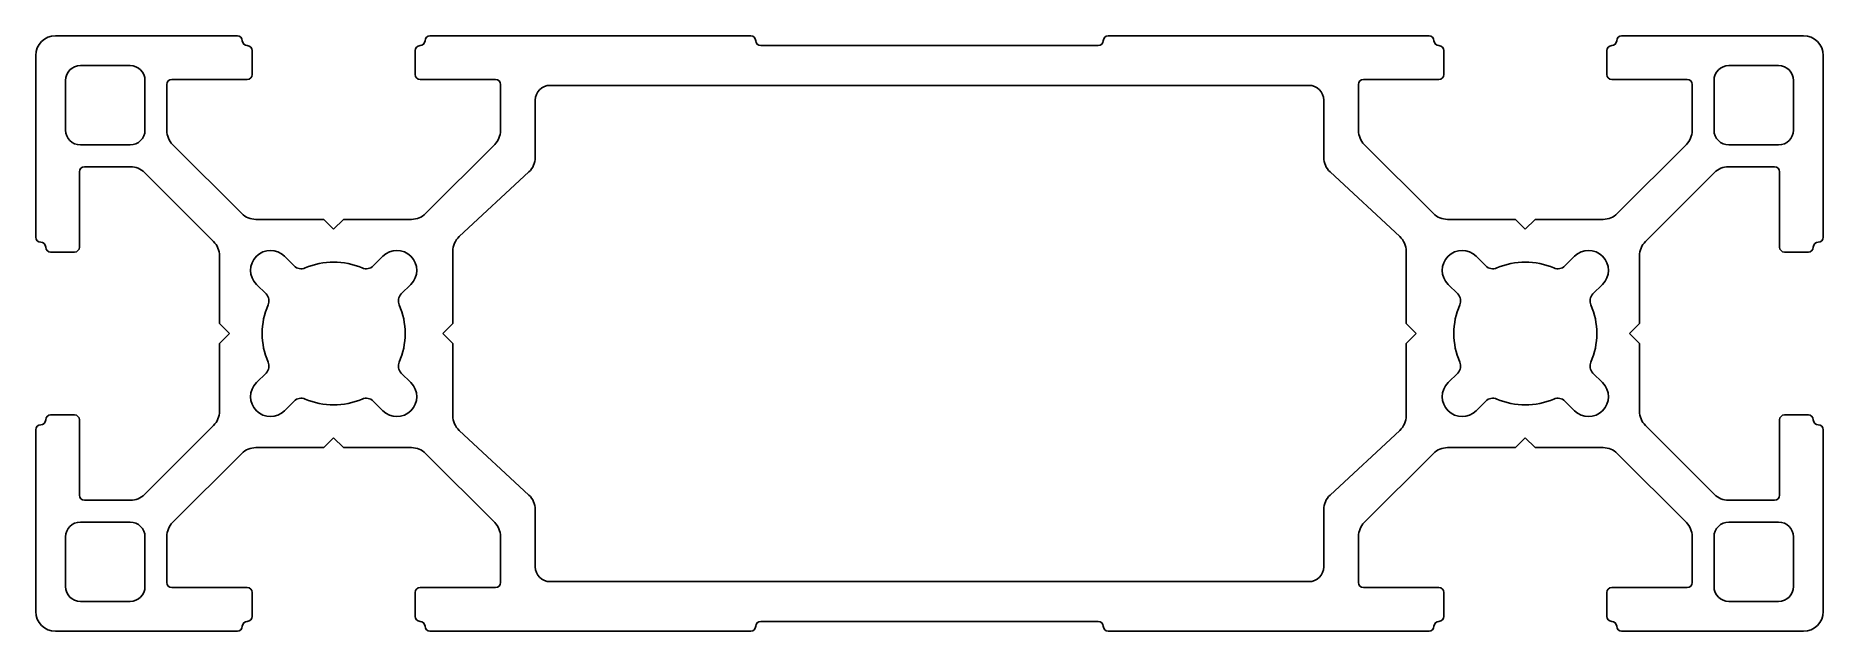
# Model space of a CAD drawing. Extents: x 2765.6 to 2855.6, y 680 to 710.
import ezdxf

# ---------------------------------------------------------------- set-up
doc = ezdxf.new("R2010")
doc.units = 0
doc.layers.get('0').update_dxf_attribs({"linetype": 'CONTINUOUS'})

msp = doc.modelspace()

# ---------------------------------------------------------------- linework, layer by layer
for p, q in [((2775.761, 710.013), (2766.611, 710.013)), ((2776.511, 709.263), (2776.511, 708.063)), ((2784.711, 708.063), (2784.711, 709.263)), ((2801.611, 710.013), (2785.461, 710.013)), ((2802.111, 709.513), (2819.111, 709.513)), ((2835.761, 710.013), (2819.611, 710.013)), ((2836.511, 709.263), (2836.511, 708.063)), ((2844.711, 708.063), (2844.711, 709.263)), ((2854.611, 710.013), (2845.461, 710.013)), ((2765.611, 709.013), (2765.611, 699.863)), ((2767.861, 708.513), (2770.361, 708.513)), ((2850.861, 708.513), (2853.361, 708.513)), ((2855.611, 699.863), (2855.611, 709.013)), ((2767.111, 705.263), (2767.111, 707.763)), ((2771.111, 707.763), (2771.111, 705.263)), ((2772.211, 707.563), (2772.211, 705.242)), ((2776.261, 707.813), (2772.461, 707.813)), ((2788.761, 707.813), (2784.961, 707.813)), ((2789.011, 705.242), (2789.011, 707.563)), ((2791.511, 707.513), (2829.711, 707.513)), ((2832.211, 707.563), (2832.211, 705.242)), ((2836.261, 707.813), (2832.461, 707.813)), ((2848.761, 707.813), (2844.961, 707.813)), ((2849.011, 705.242), (2849.011, 707.563)), ((2850.111, 705.263), (2850.111, 707.763)), ((2854.111, 707.763), (2854.111, 705.263)), ((2790.761, 703.885), (2790.761, 706.763)), ((2830.461, 706.763), (2830.461, 703.885)), ((2770.361, 704.513), (2767.861, 704.513)), ((2772.504, 704.534), (2775.982, 701.056)), ((2785.24, 701.056), (2788.718, 704.534)), ((2832.504, 704.534), (2835.982, 701.056)), ((2845.24, 701.056), (2848.718, 704.534)), ((2853.361, 704.513), (2850.861, 704.513)), ((2767.811, 703.163), (2767.811, 699.363)), ((2770.383, 703.413), (2768.061, 703.413)), ((2774.568, 699.642), (2771.09, 703.12)), ((2786.931, 699.896), (2790.441, 703.152)), ((2830.781, 703.152), (2834.291, 699.896)), ((2850.132, 703.12), (2846.654, 699.642)), ((2853.161, 703.413), (2850.84, 703.413)), ((2853.411, 699.363), (2853.411, 703.163)), ((2776.69, 700.763), (2780.111, 700.763)), ((2780.111, 700.763), (2780.611, 700.263)), ((2780.611, 700.263), (2781.111, 700.763)), ((2781.111, 700.763), (2784.533, 700.763)), ((2836.69, 700.763), (2840.111, 700.763)), ((2840.111, 700.763), (2840.611, 700.263)), ((2840.611, 700.263), (2841.111, 700.763)), ((2841.111, 700.763), (2844.533, 700.763)), ((2767.561, 699.113), (2766.361, 699.113)), ((2774.861, 695.513), (2774.861, 698.935)), ((2778.136, 698.902), (2778.62, 698.418)), ((2782.602, 698.418), (2783.086, 698.902)), ((2786.611, 695.513), (2786.611, 699.163)), ((2834.611, 699.163), (2834.611, 695.513)), ((2838.136, 698.902), (2838.62, 698.418)), ((2842.602, 698.418), (2843.086, 698.902)), ((2846.361, 698.935), (2846.361, 695.513)), ((2854.861, 699.113), (2853.661, 699.113)), ((2777.206, 697.004), (2776.722, 697.488)), ((2784.5, 697.488), (2784.016, 697.004)), ((2837.206, 697.004), (2836.722, 697.488)), ((2844.5, 697.488), (2844.016, 697.004)), ((2775.361, 695.013), (2774.861, 695.513)), ((2774.861, 694.513), (2775.361, 695.013)), ((2786.111, 695.013), (2786.611, 695.513)), ((2786.611, 694.513), (2786.111, 695.013)), ((2834.611, 695.513), (2835.111, 695.013)), ((2835.111, 695.013), (2834.611, 694.513)), ((2846.361, 695.513), (2845.861, 695.013)), ((2845.861, 695.013), (2846.361, 694.513)), ((2774.861, 691.092), (2774.861, 694.513)), ((2786.611, 690.864), (2786.611, 694.513)), ((2834.611, 694.513), (2834.611, 690.864)), ((2846.361, 694.513), (2846.361, 691.092)), ((2776.722, 692.538), (2777.206, 693.022)), ((2784.016, 693.022), (2784.5, 692.538)), ((2836.722, 692.538), (2837.206, 693.022)), ((2844.016, 693.022), (2844.5, 692.538)), ((2778.62, 691.608), (2778.136, 691.124)), ((2783.086, 691.124), (2782.602, 691.608)), ((2838.62, 691.608), (2838.136, 691.124)), ((2843.086, 691.124), (2842.602, 691.608)), ((2766.361, 690.913), (2767.561, 690.913)), ((2767.811, 690.663), (2767.811, 686.863)), ((2771.09, 686.906), (2774.568, 690.384)), ((2846.654, 690.384), (2850.132, 686.906)), ((2853.411, 686.863), (2853.411, 690.663)), ((2853.661, 690.913), (2854.861, 690.913)), ((2765.611, 690.163), (2765.611, 681.013)), ((2780.611, 689.763), (2780.111, 689.263)), ((2781.111, 689.263), (2780.611, 689.763)), ((2790.441, 686.874), (2786.931, 690.131)), ((2834.291, 690.131), (2830.781, 686.874)), ((2840.611, 689.763), (2840.111, 689.263)), ((2841.111, 689.263), (2840.611, 689.763)), ((2855.611, 681.013), (2855.611, 690.163)), ((2775.982, 688.97), (2772.504, 685.492)), ((2780.111, 689.263), (2776.69, 689.263)), ((2784.533, 689.263), (2781.111, 689.263)), ((2788.718, 685.492), (2785.24, 688.97)), ((2835.982, 688.97), (2832.504, 685.492)), ((2840.111, 689.263), (2836.69, 689.263)), ((2844.533, 689.263), (2841.111, 689.263)), ((2848.718, 685.492), (2845.24, 688.97)), ((2768.061, 686.613), (2770.383, 686.613)), ((2790.761, 683.263), (2790.761, 686.141)), ((2830.461, 686.141), (2830.461, 683.263)), ((2850.84, 686.613), (2853.161, 686.613)), ((2767.861, 685.513), (2770.361, 685.513)), ((2850.861, 685.513), (2853.361, 685.513)), ((2767.111, 682.263), (2767.111, 684.763)), ((2771.111, 684.763), (2771.111, 682.263)), ((2772.211, 684.785), (2772.211, 682.463)), ((2789.011, 682.463), (2789.011, 684.785)), ((2832.211, 684.785), (2832.211, 682.463)), ((2849.011, 682.463), (2849.011, 684.785)), ((2850.111, 682.263), (2850.111, 684.763)), ((2854.111, 684.763), (2854.111, 682.263)), ((2772.461, 682.213), (2776.261, 682.213)), ((2784.961, 682.213), (2788.761, 682.213)), ((2829.711, 682.513), (2791.511, 682.513)), ((2832.461, 682.213), (2836.261, 682.213)), ((2844.961, 682.213), (2848.761, 682.213)), ((2770.361, 681.513), (2767.861, 681.513)), ((2776.511, 681.963), (2776.511, 680.763)), ((2784.711, 680.763), (2784.711, 681.963)), ((2836.511, 681.963), (2836.511, 680.763)), ((2844.711, 680.763), (2844.711, 681.963)), ((2853.361, 681.513), (2850.861, 681.513)), ((2819.111, 680.513), (2802.111, 680.513)), ((2766.611, 680.013), (2775.761, 680.013)), ((2785.461, 680.013), (2801.611, 680.013)), ((2819.611, 680.013), (2835.761, 680.013)), ((2845.461, 680.013), (2854.611, 680.013))]:
    msp.add_line(p, q)
for centre, radius, start, end in [((2766.611, 709.013), 1, 90, 180), ((2775.761, 709.763), 0.25, 0, 90), ((2776.261, 709.763), 0.25, 180, 270), ((2776.261, 709.263), 0.25, 0, 90), ((2784.961, 709.263), 0.25, 90, 180), ((2784.961, 709.763), 0.25, 270, 360), ((2785.461, 709.763), 0.25, 90, 180), ((2801.611, 709.763), 0.25, 0, 90), ((2802.111, 709.763), 0.25, 180, 270), ((2819.111, 709.763), 0.25, 270, 360), ((2819.611, 709.763), 0.25, 90, 180), ((2835.761, 709.763), 0.25, 0, 90), ((2836.261, 709.763), 0.25, 180, 270), ((2836.261, 709.263), 0.25, 0, 90), ((2844.961, 709.263), 0.25, 90, 180), ((2844.961, 709.763), 0.25, 270, 360), ((2845.461, 709.763), 0.25, 90, 180), ((2854.611, 709.013), 1, 0, 90), ((2767.861, 707.763), 0.75, 90, 180), ((2770.361, 707.763), 0.75, 0, 90), ((2850.861, 707.763), 0.75, 90, 180), ((2853.361, 707.763), 0.75, 0, 90), ((2772.461, 707.563), 0.25, 90, 180), ((2776.261, 708.063), 0.25, 270, 360), ((2784.961, 708.063), 0.25, 180, 270), ((2788.761, 707.563), 0.25, 0, 90), ((2791.511, 706.763), 0.75, 90, 180), ((2829.711, 706.763), 0.75, 0, 90), ((2832.461, 707.563), 0.25, 90, 180), ((2836.261, 708.063), 0.25, 270, 360), ((2844.961, 708.063), 0.25, 180, 270), ((2848.761, 707.563), 0.25, 0, 90), ((2767.861, 705.263), 0.75, 180, 270), ((2770.361, 705.263), 0.75, 270, 360), ((2773.211, 705.242), 1, 180, 225), ((2788.011, 705.242), 1, 315, 360), ((2833.211, 705.242), 1, 180, 225), ((2848.011, 705.242), 1, 315, 360), ((2850.861, 705.263), 0.75, 180, 270), ((2853.361, 705.263), 0.75, 270, 360), ((2789.761, 703.885), 1, 312.85241, 360), ((2831.461, 703.885), 1, 180, 227.14759), ((2768.061, 703.163), 0.25, 90, 180), ((2770.383, 702.413), 1, 45, 90), ((2850.84, 702.413), 1, 90, 135), ((2853.161, 703.163), 0.25, 0, 90), ((2776.69, 701.763), 1, 225, 270), ((2784.533, 701.763), 1, 270, 315), ((2836.69, 701.763), 1, 225, 270), ((2844.533, 701.763), 1, 270, 315), ((2765.861, 699.863), 0.25, 180, 270), ((2765.861, 699.363), 0.25, 0, 90), ((2766.361, 699.363), 0.25, 180, 270), ((2767.561, 699.363), 0.25, 270, 360), ((2773.861, 698.935), 1, 0, 45), ((2787.611, 699.163), 1, 132.85241, 180), ((2833.611, 699.163), 1, 0, 47.14759), ((2847.361, 698.935), 1, 135, 180), ((2853.661, 699.363), 0.25, 180, 270), ((2854.861, 699.363), 0.25, 270, 360), ((2855.361, 699.363), 0.25, 90, 180), ((2855.361, 699.863), 0.25, 270, 360), ((2777.429, 698.195), 1, 45, 225), ((2778.974, 698.772), 0.5, 225, 293.53987), ((2780.611, 695.013), 3.6, 66.46013, 113.53987), ((2782.249, 698.772), 0.5, 246.46013, 315), ((2783.793, 698.195), 1, 315, 135), ((2837.429, 698.195), 1, 45, 225), ((2838.974, 698.772), 0.5, 225, 293.53987), ((2840.611, 695.013), 3.6, 66.46013, 113.53987), ((2842.249, 698.772), 0.5, 246.46013, 315), ((2843.793, 698.195), 1, 315, 135), ((2776.852, 696.651), 0.5, 336.46013, 45), ((2784.37, 696.651), 0.5, 135, 203.53987), ((2836.852, 696.651), 0.5, 336.46013, 45), ((2844.37, 696.651), 0.5, 135, 203.53987), ((2780.611, 695.013), 3.6, 156.46013, 203.53987), ((2780.611, 695.013), 3.6, 336.46013, 23.53987), ((2840.611, 695.013), 3.6, 156.46013, 203.53987), ((2840.611, 695.013), 3.6, 336.46013, 23.53987), ((2776.852, 693.376), 0.5, 315, 23.53987), ((2784.37, 693.376), 0.5, 156.46013, 225), ((2836.852, 693.376), 0.5, 315, 23.53987), ((2844.37, 693.376), 0.5, 156.46013, 225), ((2777.429, 691.831), 1, 135, 315), ((2783.793, 691.831), 1, 225, 45), ((2837.429, 691.831), 1, 135, 315), ((2843.793, 691.831), 1, 225, 45), ((2778.974, 691.254), 0.5, 66.46013, 135), ((2780.611, 695.013), 3.6, 246.46013, 293.53987), ((2782.249, 691.254), 0.5, 45, 113.53987), ((2838.974, 691.254), 0.5, 66.46013, 135), ((2840.611, 695.013), 3.6, 246.46013, 293.53987), ((2842.249, 691.254), 0.5, 45, 113.53987), ((2765.861, 690.163), 0.25, 90, 180), ((2765.861, 690.663), 0.25, 270, 360), ((2766.361, 690.663), 0.25, 90, 180), ((2767.561, 690.663), 0.25, 0, 90), ((2773.861, 691.092), 1, 315, 360), ((2787.611, 690.864), 1, 180, 227.14759), ((2833.611, 690.864), 1, 312.85241, 360), ((2847.361, 691.092), 1, 180, 225), ((2853.661, 690.663), 0.25, 90, 180), ((2854.861, 690.663), 0.25, 0, 90), ((2855.361, 690.663), 0.25, 180, 270), ((2855.361, 690.163), 0.25, 0, 90), ((2776.69, 688.263), 1, 90, 135), ((2784.533, 688.263), 1, 45, 90), ((2836.69, 688.263), 1, 90, 135), ((2844.533, 688.263), 1, 45, 90), ((2768.061, 686.863), 0.25, 180, 270), ((2770.383, 687.613), 1, 270, 315), ((2789.761, 686.141), 1, 0, 47.14759), ((2831.461, 686.141), 1, 132.85241, 180), ((2850.84, 687.613), 1, 225, 270), ((2853.161, 686.863), 0.25, 270, 360), ((2767.861, 684.763), 0.75, 90, 180), ((2770.361, 684.763), 0.75, 0, 90), ((2773.211, 684.785), 1, 135, 180), ((2788.011, 684.785), 1, 0, 45), ((2833.211, 684.785), 1, 135, 180), ((2848.011, 684.785), 1, 0, 45), ((2850.861, 684.763), 0.75, 90, 180), ((2853.361, 684.763), 0.75, 0, 90), ((2791.511, 683.263), 0.75, 180, 270), ((2829.711, 683.263), 0.75, 270, 360), ((2767.861, 682.263), 0.75, 180, 270), ((2770.361, 682.263), 0.75, 270, 360), ((2772.461, 682.463), 0.25, 180, 270), ((2776.261, 681.963), 0.25, 0, 90), ((2784.961, 681.963), 0.25, 90, 180), ((2788.761, 682.463), 0.25, 270, 360), ((2832.461, 682.463), 0.25, 180, 270), ((2836.261, 681.963), 0.25, 0, 90), ((2844.961, 681.963), 0.25, 90, 180), ((2848.761, 682.463), 0.25, 270, 360), ((2850.861, 682.263), 0.75, 180, 270), ((2853.361, 682.263), 0.75, 270, 360), ((2766.611, 681.013), 1, 180, 270), ((2776.261, 680.263), 0.25, 90, 180), ((2776.261, 680.763), 0.25, 270, 360), ((2784.961, 680.763), 0.25, 180, 270), ((2784.961, 680.263), 0.25, 0, 90), ((2802.111, 680.263), 0.25, 90, 180), ((2819.111, 680.263), 0.25, 0, 90), ((2836.261, 680.263), 0.25, 90, 180), ((2836.261, 680.763), 0.25, 270, 360), ((2844.961, 680.763), 0.25, 180, 270), ((2844.961, 680.263), 0.25, 0, 90), ((2854.611, 681.013), 1, 270, 0), ((2775.761, 680.263), 0.25, 270, 360), ((2785.461, 680.263), 0.25, 180, 270), ((2801.611, 680.263), 0.25, 270, 360), ((2819.611, 680.263), 0.25, 180, 270), ((2835.761, 680.263), 0.25, 270, 360), ((2845.461, 680.263), 0.25, 180, 270)]:
    msp.add_arc(centre, radius, start, end)

doc.saveas('drawing.dxf')
